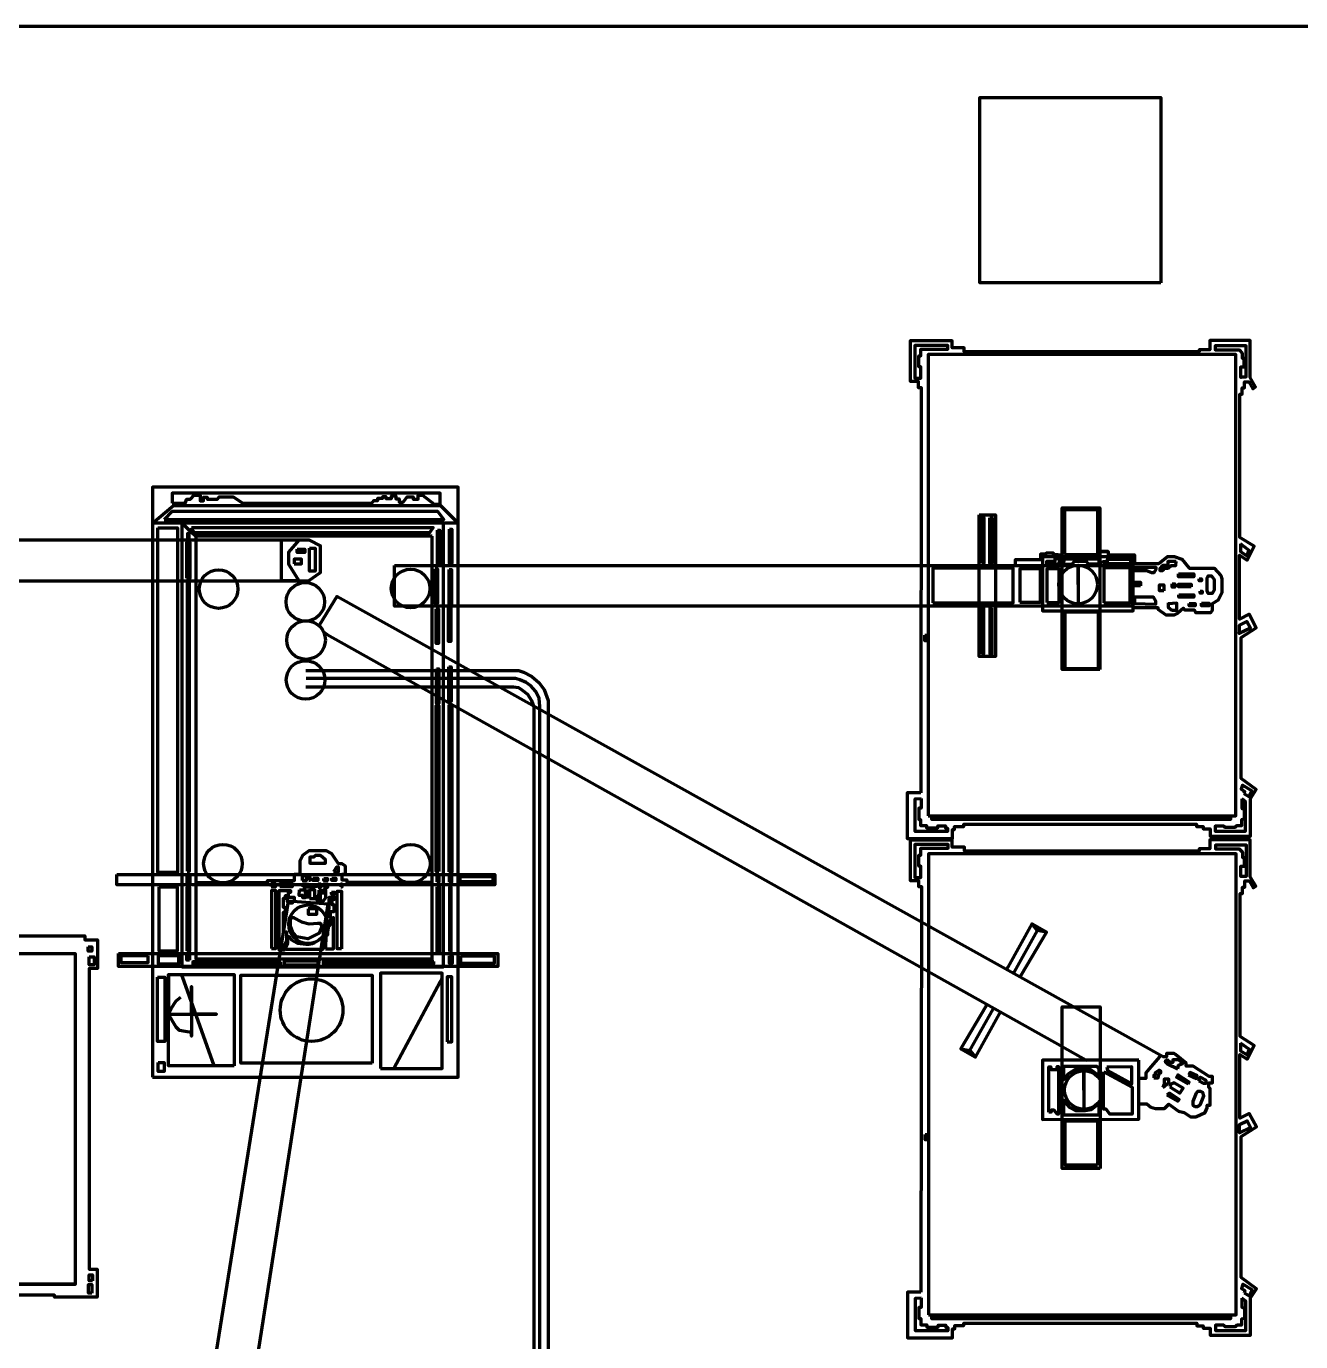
# Model space of a CAD drawing. Header units: millimetres. Extents: x 3191 to 879702, y -27549 to 222194.
# Drawn here: x 55075 to 63402, y 6317 to 14915 of the extents above; entities that cross this region are included whole.
import ezdxf

# ---------------------------------------------------------------- set-up
doc = ezdxf.new("R2010")
doc.units = ezdxf.units.MM
doc.header["$MEASUREMENT"] = 0

msp = doc.modelspace()

# ---------------------------------------------------------------- linework, layer by layer
at = {"lineweight": 211}
msp.add_lwpolyline([(46064.18765, 14914.80144), (75200.52179, 14914.80144), (75406.13696, 1109.80144), (46064.18765, 1163.30097)], close=True, dxfattribs=at)
at = {"layer": 'Defpoints', "lineweight": 211}
for points in [[(62489.0086, 13238.54349), (61306.36709, 13238.54349), (61306.36709, 14450.54725), (62489.0086, 14450.54725)], [(60968.41386, 9754.39988), (62978.56234, 9754.39988), (62978.56234, 12768.6324), (60968.41386, 12768.6324)], [(55900.2632, 8047.03231), (57896.13479, 8047.03231), (57896.13479, 11903.44319), (55900.2632, 11903.44319)], [(55976.14075, 11692.21984), (57802.39595, 11692.21984), (57763.58305, 11742.84931), (56026.13507, 11742.84931)], [(61301.35689, 11721.96039), (61406.98407, 11721.96039), (61406.98407, 10794.96345), (61301.35689, 10794.96345)], [(61318.96237, 11406.76379), (61334.98299, 11406.76379), (61334.98299, 11702.68655), (61318.96237, 11702.68655)], [(61370.52895, 11702.68655), (61386.55058, 11702.68655), (61386.55058, 11402.90452), (61370.52895, 11402.90452)], [(62090.79466, 10711.66766), (61842.81169, 10711.66766), (61842.81169, 11767.67951), (62090.79466, 11767.67951)], [(61858.12687, 11462.30444), (62076.74154, 11462.30444), (62076.74154, 11754.68672), (61858.12687, 11754.68672)], [(55934.34988, 11636.84742), (56063.49913, 11636.84742), (56063.49913, 9383.96512), (55934.34988, 9383.96512)], [(56091.96825, 8767.70653), (57800.90161, 8767.70653), (57800.90161, 11667.48205), (56091.96825, 11667.48205)], [(56155.25221, 11638.69008), (57734.47463, 11638.69008), (57709.60841, 11603.73601), (56173.12202, 11603.73601)], [(57762.41735, 11622.39509), (57777.51886, 11622.39509), (57777.51886, 11396.89461), (57762.41735, 11396.89461)], [(57840.78788, 11629.06555), (57855.8894, 11629.06555), (57855.8894, 11403.56507), (57840.78788, 11403.56507)], [(56121.46011, 11307.26912), (56144.41393, 11307.26912), (56144.41393, 11540.5386), (56121.46011, 11540.5386)], [(56127.19832, 11565.39514), (56139.31286, 11565.39514), (56139.31286, 11599.81184), (56127.19832, 11599.81184)], [(57726.61126, 11581.24107), (56183.15822, 11581.24107), (56183.15822, 8820.49087), (57726.61126, 8820.49087)], [(56845.11394, 11497.4504), (56895.4097, 11497.4504), (56895.4097, 11475.10516), (56845.11394, 11475.10516)], [(56926.14616, 11503.96797), (56962.47071, 11503.96797), (56962.47071, 11353.13713), (56926.14616, 11353.13713)], [(62306.53927, 11447.90118), (61714.54498, 11447.90118), (61714.54498, 11094.64589), (62306.53927, 11094.64589)], [(56825.55465, 11401.55189), (56872.12485, 11401.55189), (56872.12485, 11432.27671), (56825.55465, 11432.27671)], [(57481.66457, 11390.58892), (62304.05939, 11390.58892), (62304.05939, 11125.64404), (57481.66457, 11125.64404)], [(57747.31584, 11368.26524), (57762.41735, 11368.26524), (57762.41735, 11142.76477), (57747.31584, 11142.76477)], [(57837.95588, 11363.9373), (57853.0574, 11363.9373), (57853.0574, 11138.43682), (57837.95588, 11138.43682)], [(60998.91823, 11146.87039), (61522.60593, 11146.87039), (61522.60593, 11374.08436), (60998.91823, 11374.08436)], [(61567.90153, 11150.92124), (61701.57692, 11150.92124), (61701.57692, 11368.62645), (61567.90153, 11368.62645)], [(61744.13235, 11148.41918), (61823.73677, 11148.41918), (61823.73677, 11368.12593), (61744.13235, 11368.12593)], [(62117.02035, 11146.08742), (62288.89659, 11146.08742), (62288.89659, 11374.66847), (62117.02035, 11374.66847)], [(56125.25983, 9392.04918), (56141.21523, 9392.04918), (56141.21523, 11277.09642), (56125.25983, 11277.09642)], [(62356.24399, 11258.11991), (62312.08821, 11258.11991), (62312.08821, 11282.08133), (62356.24399, 11282.08133)], [(62507.95073, 11224.38493), (62478.93462, 11224.38493), (62478.93462, 11263.16453), (62507.95073, 11263.16453)], [(62562.84847, 11270.75586), (62580.19553, 11270.75586), (62580.19553, 11249.63191), (62562.84847, 11249.63191)], [(62685.85415, 11250.26275), (62603.53464, 11250.26275), (62603.53464, 11267.91839), (62685.85415, 11267.91839)], [(62604.48081, 11336.96518), (62704.46243, 11336.96518), (62704.46243, 11317.10239), (62604.48081, 11317.10239)], [(62739.78665, 11303.22969), (62753.6651, 11303.22969), (62753.6651, 11291.24898), (62739.78665, 11291.24898)], [(62606.6892, 11198.8716), (62703.83132, 11198.8716), (62703.83132, 11183.42311), (62606.6892, 11183.42311)], [(62744.83354, 11223.46386), (62759.02604, 11223.46386), (62759.02604, 11210.53715), (62744.83354, 11210.53715)], [(57753.36593, 11106.44992), (57768.46745, 11106.44992), (57768.46745, 10880.94944), (57753.36593, 10880.94944)], [(57833.24287, 11119.23824), (57848.34439, 11119.23824), (57848.34439, 10893.73776), (57833.24287, 10893.73776)], [(61315.45864, 10813.44165), (61332.48061, 10813.44165), (61332.48061, 11111.72213), (61315.45864, 11111.72213)], [(61386.55058, 11111.22161), (61371.03164, 11111.22161), (61371.03164, 10813.44165), (61386.55058, 10813.44165)], [(62673.86904, 11141.80604), (62712.34782, 11141.80604), (62712.34782, 11126.98786), (62673.86904, 11126.98786)], [(62753.98016, 11143.38235), (62804.12799, 11143.38235), (62804.12799, 11127.93334), (62753.98016, 11127.93334)], [(61862.15234, 10718.16502), (62080.79711, 10718.16502), (62080.79711, 11085.0764), (61862.15234, 11085.0764)], [(57754.87883, 10714.53354), (57769.98034, 10714.53354), (57769.98034, 10489.03307), (57754.87883, 10489.03307)], [(57836.07987, 10727.38034), (57851.18138, 10727.38034), (57851.18138, 10501.87987), (57836.07987, 10501.87987)], [(57769.90722, 9389.44172), (57753.83041, 9389.44172), (57753.83041, 10474.36549), (57769.90722, 10474.36549)], [(57836.17577, 9388.86081), (57857.01571, 9388.86081), (57857.01571, 10476.30943), (57836.17577, 10476.30943)], [(62945.44195, 9747.07538), (60989.41342, 9747.07538), (60989.41342, 9731.98099), (62945.44195, 9731.98099)], [(60969.54866, 6491.70806), (62979.69714, 6491.70806), (62979.69714, 9505.94058), (60969.54866, 9505.94058)], [(55666.61705, 9371.33888), (58135.37203, 9371.33888), (58135.37203, 9303.89801), (55666.61705, 9303.89801)], [(55942.23929, 9289.89772), (56061.61582, 9289.89772), (56061.61582, 8870.4223), (55942.23929, 8870.4223)], [(56124.06784, 9311.46663), (56145.51261, 9311.46663), (56145.51261, 9362.27731), (56124.06784, 9362.27731)], [(56124.44912, 8870.93788), (56142.66709, 8870.93788), (56142.66709, 9286.75184), (56124.44912, 9286.75184)], [(56674.1559, 9292.62616), (56704.50548, 9292.62616), (56704.50548, 9308.61567), (56674.1559, 9308.61567)], [(56730.75433, 9292.62616), (56815.2441, 9292.62616), (56815.2441, 9310.6655), (56730.75433, 9310.6655)], [(56878.40549, 9332.39484), (56904.65435, 9332.39484), (56904.65435, 9361.91386), (56878.40549, 9361.91386)], [(56882.18113, 9289.87176), (56919.35755, 9289.87176), (56919.35755, 9306.47601), (56882.18113, 9306.47601)], [(56921.88, 9333.62485), (56929.26271, 9333.62485), (56929.26271, 9353.71402), (56921.88, 9353.71402)], [(56929.00685, 9306.47601), (56976.14963, 9306.47601), (56976.14963, 9291.29491), (56929.00685, 9291.29491)], [(56946.89873, 9346.74418), (56980.53029, 9346.74418), (56980.53029, 9331.98467), (56946.89873, 9331.98467)], [(56982.63634, 9288.92265), (56999.72152, 9288.92265), (56999.72152, 9306.95057), (56982.63634, 9306.95057)], [(57016.64817, 9288.92265), (57044.49136, 9288.92265), (57044.49136, 9306.63437), (57016.64817, 9306.63437)], [(57019.90307, 9345.51418), (57043.69168, 9345.51418), (57043.69168, 9331.98467), (57019.90307, 9331.98467)], [(57071.9914, 9345.92435), (57096.59976, 9345.92435), (57096.59976, 9330.75467), (57071.9914, 9330.75467)], [(57130.23132, 9290.16615), (57139.25452, 9290.16615), (57139.25452, 9308.61567), (57130.23132, 9308.61567)], [(57757.24785, 9322.4406), (57772.47882, 9322.4406), (57772.47882, 9358.81212), (57757.24785, 9358.81212)], [(57758.93951, 9291.14382), (57775.01732, 9291.14382), (57775.01732, 8863.99088), (57758.93951, 8863.99088)], [(57837.63288, 9319.90272), (57854.55652, 9319.90272), (57854.55652, 9357.96633), (57837.63288, 9357.96633)], [(57839.32555, 8867.37404), (57850.32536, 8867.37404), (57850.32536, 9287.76066), (57839.32555, 9287.76066)], [(57910.40344, 9357.12002), (58122.79026, 9357.12002), (58122.79026, 9323.28639), (57910.40344, 9323.28639)], [(56676.278, 8886.81316), (56704.59879, 8886.81316), (56704.59879, 9265.793), (56676.278, 9265.793)], [(56906.71123, 9263.21929), (56918.94116, 9263.21929), (56918.94116, 9222.03992), (56906.71123, 9222.03992)], [(56925.05261, 9213.649), (56960.64674, 9213.649), (56960.64674, 9270.73689), (56925.05261, 9270.73689)], [(56976.22789, 9235.55177), (56985.88321, 9235.55177), (56985.88321, 9196.9461), (56976.22789, 9196.9461)], [(57068.71042, 9254.9073), (57087.98693, 9254.9073), (57087.98693, 9241.37779), (57068.71042, 9241.37779)], [(57133.92669, 8884.23945), (57106.8922, 8884.23945), (57106.8922, 9261.93269), (57133.92669, 9261.93269)], [(55479.96111, 8898.88317), (55503.29019, 8898.88317), (55503.29019, 8868.79251), (55479.96111, 8868.79251)], [(51727.33664, 6692.27627), (55395.82051, 6692.27627), (55395.82051, 8852.19397), (51727.33664, 8852.19397)], [(55485.22874, 8833.43553), (55517.58905, 8833.43553), (55517.58905, 8779.27233), (55485.22874, 8779.27233)], [(55676.61197, 8854.29271), (58155.36186, 8854.29271), (58155.36186, 8769.36734), (55676.61197, 8769.36734)], [(55871.82462, 8838.92926), (55691.95663, 8838.92926), (55691.95663, 8795.03703), (55871.82462, 8795.03703)], [(55938.48171, 8841.04451), (56069.67981, 8841.04451), (56069.67981, 8783.9317), (55938.48171, 8783.9317)], [(56140.7868, 8809.83392), (56122.7996, 8809.83392), (56122.7996, 8842.62134), (56140.7868, 8842.62134)], [(56738.62668, 8800.85371), (56163.0493, 8800.85371), (56163.0493, 8783.93118), (56738.62668, 8783.93118)], [(56981.44836, 8804.02658), (56758.72996, 8804.02658), (56758.72996, 8780.22923), (56981.44836, 8780.22923)], [(57736.76228, 8803.02815), (57014.24814, 8803.02815), (57014.24814, 8787.10406), (57736.76228, 8787.10406)], [(57839.92154, 8838.45938), (57857.37997, 8838.45938), (57857.37997, 8788.74994), (57839.92154, 8788.74994)], [(57913.98542, 8840.04608), (58131.94289, 8840.04608), (58131.94289, 8789.2785), (57913.98542, 8789.2785)], [(55931.58362, 8700.75157), (55980.52241, 8700.75157), (55980.52241, 8279.6313), (55931.58362, 8279.6313)], [(56433.72995, 8119.93756), (56003.94694, 8119.93756), (56003.94694, 8716.91333), (56433.72995, 8716.91333)], [(57333.80264, 8136.64834), (56476.44319, 8136.64834), (56476.44319, 8713.79198), (57333.80264, 8713.79198)], [(57388.24846, 8102.45281), (57793.04443, 8102.45281), (57793.04443, 8726.90465), (57388.24846, 8726.90465)], [(57825.08288, 8277.06901), (57854.70803, 8277.06901), (57854.70803, 8701.71625), (57825.08288, 8701.71625)], [(62091.92946, 7448.97583), (61843.94649, 7448.97583), (61843.94649, 8504.98768), (62091.92946, 8504.98768)], [(55935.67532, 8142.60365), (55976.29125, 8142.60365), (55976.29125, 8082.54849), (55935.67532, 8082.54849)], [(62343.86557, 8157.09743), (61715.67977, 8156.29244), (61715.67977, 7769.85429), (62343.86557, 7770.65929)], [(62075.36192, 7470.33447), (61863.57009, 7470.33447), (61863.57009, 7759.75363), (62075.36192, 7759.75363)], [(55507.92972, 6715.67279), (55485.61804, 6715.67279), (55485.61804, 6754.25145), (55507.92972, 6754.25145)], [(55504.0096, 6634.597), (55481.99994, 6634.597), (55481.99994, 6690.958), (55504.0096, 6690.958)], [(62946.57675, 6484.38356), (60990.54822, 6484.38356), (60990.54822, 6469.28916), (62946.57675, 6469.28916)]]:
    msp.add_lwpolyline(points, close=True, dxfattribs=at)
for points in [[(60919.04691, 9903.92585), (60831.88018, 9903.92585), (60831.88018, 9605.92107), (61126.95675, 9605.92107), (61126.95675, 9664.39992), (61140.3275, 9664.39992), (61140.3275, 9685.00622), (61200.49989, 9685.00622), (61200.49989, 9700.60061), (62721.65999, 9700.60061), (62721.65999, 9684.24299), (62764.39903, 9684.24299), (62764.39903, 9668.48452), (62810.29062, 9668.48452), (62810.29062, 9621.90955), (63073.5467, 9621.90955), (63073.5467, 9867.55019), (63111.39638, 9925.68116), (63013.30709, 9999.22065), (63013.30709, 10920.71041), (63111.83685, 10983.92287), (63064.97501, 11071.4036), (63002.86815, 11040.36175), (63002.86815, 11457.15598), (63052.0036, 11425.54975), (63097.73565, 11515.85289), (63005.14075, 11574.5498), (63005.14075, 12509.43666), (63020.01554, 12509.43666), (63020.01554, 12551.31178), (63035.28163, 12551.31178), (63035.28163, 12591.41276), (63064.03687, 12591.41276), (63090.66298, 12545.98886), (63106.99264, 12558.05472), (63071.49182, 12619.09326), (63071.49182, 12860.30454), (62808.06718, 12860.30454), (62808.06718, 12800.33038), (62738.4853, 12800.33038), (62738.4853, 12786.84501), (61203.91231, 12786.84501), (61203.91231, 12812.92012), (61124.53365, 12812.92012), (61124.53365, 12858.01795), (60849.84631, 12858.01795), (60849.84631, 12594.27982), (60902.95606, 12594.27982), (60902.95606, 12554.89015), (60922.37204, 12554.89015), (60919.04691, 9903.92585)], [(60919.07601, 12620.85182), (60919.07601, 12688.08605), (60906.90026, 12688.08605), (60906.90026, 12759.95681), (60919.07601, 12759.95681), (60919.07601, 12805.16576), (61096.50082, 12805.16576), (61096.50082, 12828.92936), (60880.22799, 12828.92936), (60880.22799, 12614.47647), (60919.65595, 12614.47647), (60919.07601, 12620.85182)], [(63018.26568, 12623.4167), (63046.25536, 12623.4167), (63046.25536, 12825.68847), (62844.49209, 12825.68847), (62844.49209, 12801.20628), (63000.18818, 12801.20628), (63020.59749, 12778.47227), (63020.59749, 12745.24611), (63031.09462, 12745.24611), (63031.09462, 12686.37163), (63008.93545, 12686.37163), (63008.93545, 12621.83831), (63014.58436, 12621.83831), (63018.26568, 12623.4167)], [(56091.96825, 11667.48205), (56183.15822, 11581.24107), (56091.96825, 11667.48205), (55900.2632, 11667.48205), (56037.00943, 11782.29367), (57781.6415, 11782.29367), (57889.64666, 11673.76395), (57896.13479, 11667.24431), (57796.30548, 11667.24431)], [(56028.52192, 11799.00997), (56113.23374, 11799.00997), (56124.73756, 11823.05491), (56147.7457, 11823.05491), (56171.79974, 11851.28159), (56189.57892, 11851.28159), (56210.49528, 11851.28159), (56210.49528, 11813.64593), (56233.50342, 11813.64593), (56233.50342, 11837.69088), (56256.51156, 11837.69088), (56256.51156, 11825.14566), (56286.84045, 11825.14566), (56286.84045, 11825.14566), (56324.4901, 11825.14566), (56335.99392, 11839.78187), (56426.9806, 11839.78187), (56488.68427, 11797.96447), (57331.61841, 11797.96447), (57345.21402, 11815.73693), (57372.40573, 11815.73693), (57372.40573, 11830.37289), (57403.78052, 11830.37289), (57403.78052, 11841.87262), (57403.78052, 11841.87262), (57423.65098, 11841.87262), (57423.65098, 11829.3274), (57461.30062, 11829.3274), (57461.30062, 11845.00886), (57488.49184, 11845.00886), (57488.49184, 11827.23665), (57510.45459, 11827.23665), (57510.45459, 11804.23696), (57536.59991, 11804.23696), (57563.79162, 11839.78187), (57602.48666, 11839.78187), (57602.48666, 11823.05491), (57634.90734, 11823.05491), (57634.90734, 11849.1906), (57664.19034, 11849.1906), (57740.53552, 11790.64649), (57779.23105, 11790.64649), (57779.23105, 11863.82681), (56028.52192, 11863.82681), (56028.52192, 11799.00997)], [(49181.41853, 11290.47026), (52765.36143, 11290.47026), (52765.36143, 11253.14758), (52790.67263, 11253.14758), (52790.67263, 11231.08286), (53117.56257, 11231.08286), (53117.56257, 11251.04618), (53130.70116, 11251.04618), (53130.70116, 11290.44746), (56918.13264, 11290.44746), (56996.41227, 11344.62893), (56996.41227, 11520.01792), (56924.881, 11556.44477), (53130.08082, 11556.44477), (53130.08082, 11608.82395), (52780.23968, 11608.82395), (52780.23968, 11556.41776), (49229.38675, 11556.41776)], [(56924.881, 11556.44477), (56855.5439, 11556.44477), (56787.14481, 11477.50492), (56787.14481, 11400.21324), (56846.97697, 11304.72213), (56855.92109, 11290.44746), (56742.65991, 11290.44746), (56742.65991, 11350.34385), (56742.65991, 11556.44477)], [(63008.1137, 11531.04749), (63008.1137, 11481.34948), (63051.26312, 11454.15652), (63066.27235, 11488.85099), (63008.1137, 11531.04749)], [(61817.33535, 11461.08897), (61786.67875, 11461.08897), (61786.67875, 11471.63875), (61739.43764, 11471.63875), (61739.43764, 11463.6009), (61701.2428, 11463.6009), (61701.2428, 11427.93187), (61536.40211, 11427.93187), (61536.40211, 11390.58892)], [(61817.33535, 11461.08897), (61842.81169, 11461.08897)], [(62108.02023, 11482.70669), (62145.20969, 11482.70669), (62090.79466, 11482.70669), (62145.20969, 11482.70669), (62145.20969, 11459.59729), (62317.08594, 11459.59729), (62317.08594, 11404.33597), (62474.89109, 11404.33597), (62531.68015, 11448.54492), (62575.90617, 11448.54492), (62625.65969, 11430.96197), (62673.40348, 11372.68613), (62837.74149, 11372.68613), (62880.96114, 11325.46318), (62886.99233, 11304.36312), (62886.99233, 11212.42862), (62863.37228, 11163.19582), (62824.17208, 11140.08642), (62824.17208, 11096.38007), (62812.11071, 11080.30385), (62716.62313, 11080.30385), (62709.0849, 11097.88681), (62644.25492, 11097.88681), (62636.71569, 11112.45577), (62598.52086, 11078.29452), (62573.39276, 11065.73489), (62523.63924, 11065.73489), (62470.87063, 11101.90599), (62470.87063, 11112.95836), (62306.53927, 11112.95836)], [(61741.60991, 11401.18491), (61825.5378, 11401.18491), (61825.5378, 11433.83889), (61796.38924, 11433.83889), (61796.38924, 11415.75386), (61741.60991, 11415.75386), (61741.60991, 11401.18491)], [(61852.67663, 11400.18024), (61909.96838, 11400.18024), (61924.54316, 11418.76786), (62000.43014, 11418.76786), (62013.49687, 11402.18957), (62084.86072, 11402.18957), (62084.86072, 11431.82956), (61853.68199, 11431.82956), (61852.67663, 11400.18024)], [(61947.77107, 11266.4667), (61947.77107, 11392.51696), (61947.77107, 11140.41644)], [(62110.99418, 11403.69683), (62291.9167, 11403.69683), (62291.9167, 11428.81556), (62138.13201, 11428.81556), (62138.13201, 11414.74868), (62109.48613, 11414.74868), (62110.99418, 11403.69683)], [(62318.72944, 11374.48363), (62318.72944, 11358.40429), (62393.79467, 11358.40429), (62426.91151, 11344.53159), (62444.25857, 11344.53159), (62458.45107, 11367.23186), (62458.45107, 11377.63626), (62318.72944, 11377.63626), (62318.72944, 11374.48363)], [(62588.07991, 11417.67701), (62535.09358, 11417.67701), (62535.09358, 11390.56296), (62500.0834, 11390.56296), (62481.79118, 11370.06933), (62481.79118, 11356.82746), (62501.02957, 11356.82746), (62514.27691, 11372.9068), (62536.3548, 11372.9068), (62554.96308, 11390.24728), (62586.81869, 11390.24728), (62588.07991, 11417.67701)], [(62790.26359, 11224.657), (62790.26359, 11310.41344), (62798.77909, 11323.6553), (62820.54193, 11323.6553), (62837.88899, 11299.69388), (62837.88899, 11229.70162), (62824.01054, 11208.57766), (62798.46404, 11208.57766), (62790.26359, 11224.657)], [(62343.86557, 7770.65929), (62343.86557, 7872.60128), (62397.95058, 7872.60128), (62423.97869, 7849.95605), (62453.86271, 7840.31956), (62511.70229, 7840.31956), (62540.14047, 7868.7472), (62603.7634, 7824.41987), (62639.91339, 7814.30156), (62681.36513, 7786.83809), (62717.51511, 7786.83809), (62777.76476, 7816.22886), (62790.2967, 7846.58328), (62790.2967, 7862.96531), (62810.54046, 7862.96531), (62810.54046, 7960.29229), (62810.54046, 7972.3379), (62801.38281, 7979.56474), (62801.38281, 8007.99239), (62825.48246, 8007.99239), (62825.48246, 8051.35555), (62815.8422, 8051.35555), (62805.23871, 8051.35555), (62699.68143, 8118.81045), (62653.89117, 8118.81045), (62653.89117, 8137.60108), (62583.51965, 8194.93767), (62576.05365, 8201.02074), (62524.71584, 8201.02074), (62524.71584, 8178.55564), (62503.50786, 8178.55564), (57103.29717, 11188.8078), (56991.52007, 11003.55825), (56987.30506, 10996.57266)], [(62317.38494, 11181.47089), (62317.38494, 11142.06097), (62455.52929, 11138.59266), (62455.52929, 11158.1403), (62439.44445, 11184.30835), (62317.38494, 11184.30835), (62317.38494, 11181.47089)], [(62535.64041, 11146.78991), (62535.64041, 11118.41471), (62560.24174, 11097.60592), (62592.09736, 11097.60592), (62592.09736, 11144.2676), (62535.64041, 11139.85382)], [(63002.36747, 10957.84048), (63002.36747, 11000.13044), (63051.1367, 11024.21232), (63074.05239, 10980.74739), (63001.19254, 10945.50567), (63002.36747, 10957.84048)], [(57040.5, 10940), (57027.72223, 10947.90701), (57018.15194, 10953.8292), (57040.5, 10940), (61833.22553, 8252.89419), (61843.94649, 8246.88335)], [(60946.34026, 10934.58415), (60956.73806, 10934.58415), (60956.73806, 10898.78532), (60946.34026, 10898.78532), (60946.34026, 10934.58415)], [(56901.03624, 10704.90602), (58243.71297, 10704.90602), (58292.0658, 10704.90602), (58323.06054, 10692.50371), (58378.0255, 10663.99871), (58423.07126, 10625.57944), (58458.19983, 10580.13685), (58485.8885, 10507.8419), (58485.8885, 4820.44233), (58485.8885, 4792.2286), (58496.31238, 4758.52893), (58512.54873, 4732.23211), (58537.89857, 4702.71206), (58575.79239, 4679.72311), (58607.15335, 4674.49833), (58676.92988, 4674.49833), (62087.00498, 4674.49833)], [(56901.72354, 10596.3626), (58230.52684, 10596.3626), (58257.77704, 10596.3626), (58290.55073, 10592.08901), (58313.12227, 10578.68619), (58349.27126, 10549.676), (58375.74687, 10508.95976), (58390.17315, 10467.05609), (58390.17315, 4799.88951), (58390.17315, 4786.55938), (58393.66785, 4754.87423), (58411.48649, 4701.60926), (58447.98063, 4657.07944), (58471.31773, 4627.43374), (58494.60668, 4610.05431), (58536.3554, 4584.95012), (58581.00082, 4568.96528), (58636.66713, 4568.96528), (62087.00498, 4568.96528)], [(62087.00498, 4674.49833), (62087.00498, 4623.00231), (58641.21034, 4623.00231), (58610.83668, 4623.00231), (58548.06459, 4638.34436), (58504.86702, 4670.05599), (58460.31892, 4721.33447), (58438.04437, 4771.26353), (58431.10916, 4801.8708), (58431.10916, 10468.80841), (58426.48167, 10522.37192), (58401.84622, 10568.33787), (58371.53377, 10602.99184), (58340.0494, 10625.42524), (58300.52612, 10642.66811), (58271.88827, 10652.37781), (56902.58442, 10652.37781)], [(63031.1207, 9899.41602), (63063.57131, 9879.87928), (63083.85319, 9917.84684), (63022.63932, 9955.07712), (63013.7897, 9927.79953), (63036.65222, 9913.79235), (63031.1207, 9899.41602)], [(60921.70681, 9867.17843), (60921.70681, 9803.40367), (60906.56815, 9803.40367), (60906.56815, 9730.62118), (60918.46296, 9730.62118), (60918.46296, 9690.62664), (60957.75145, 9690.62664), (60957.75145, 9674.77316), (61031.64275, 9674.77316), (61031.64275, 9688.46466), (61082.10464, 9688.46466), (61082.10464, 9672.61118), (61094.71986, 9672.61118), (61094.71986, 9651.35276), (60883.13974, 9651.35276), (60883.13974, 9864.29579), (60921.70681, 9867.17843)], [(63017.47704, 9864.7662), (63017.47704, 9805.0506), (63033.70235, 9798.78377), (63033.70235, 9731.69542), (63014.52717, 9727.2723), (63014.52717, 9688.8468), (62983.18126, 9688.8468), (62972.8557, 9677.7882), (62907.95549, 9677.7882), (62899.4741, 9687.74089), (62843.79174, 9687.74089), (62843.79174, 9653.09106), (63042.18172, 9653.09106), (63042.18172, 9845.50879), (63017.47704, 9864.7662)], [(60920.18171, 6641.23403), (60833.01498, 6641.23403), (60833.01498, 6343.22925), (61128.09155, 6343.22925), (61128.09155, 6401.70809), (61141.4623, 6401.70809), (61141.4623, 6422.3144), (61201.63469, 6422.3144), (61201.63469, 6437.90879), (62722.79478, 6437.90879), (62722.79478, 6421.55116), (62765.53383, 6421.55116), (62765.53383, 6405.7927), (62811.42542, 6405.7927), (62811.42542, 6359.21772), (63074.6815, 6359.21772), (63074.6815, 6604.85836), (63112.53117, 6662.98934), (63014.44188, 6736.52883), (63014.44188, 7658.01858), (63112.97165, 7721.23104), (63066.10981, 7808.71177), (63004.00295, 7777.66992), (63004.00295, 8194.46415), (63053.13839, 8162.85793), (63098.87045, 8253.16107), (63006.27555, 8311.85798), (63006.27555, 9246.74484), (63021.15034, 9246.74484), (63021.15034, 9288.61995), (63036.41643, 9288.61995), (63036.41643, 9328.72093), (63065.17167, 9328.72093), (63091.79778, 9283.29704), (63108.12743, 9295.3629), (63072.62662, 9356.40144), (63072.62662, 9597.61272), (62809.20198, 9597.61272), (62809.20198, 9537.63856), (62739.6201, 9537.63856), (62739.6201, 9524.15318), (61205.04711, 9524.15318), (61205.04711, 9550.2283), (61125.66844, 9550.2283), (61125.66844, 9595.32613), (60850.98111, 9595.32613), (60850.98111, 9331.588), (60904.09086, 9331.588), (60904.09086, 9292.19833), (60923.50684, 9292.19833), (60920.18171, 6641.23403)], [(60920.21081, 9358.15999), (60920.21081, 9425.39423), (60908.03506, 9425.39423), (60908.03506, 9497.26499), (60920.21081, 9497.26499), (60920.21081, 9542.47393), (61097.63562, 9542.47393), (61097.63562, 9566.23754), (60881.36279, 9566.23754), (60881.36279, 9351.78464), (60920.79075, 9351.78464), (60920.21081, 9358.15999)], [(63019.40048, 9360.72488), (63047.39016, 9360.72488), (63047.39016, 9562.99664), (62845.62688, 9562.99664), (62845.62688, 9538.51446), (63001.32298, 9538.51446), (63021.73228, 9515.78044), (63021.73228, 9482.55429), (63032.22942, 9482.55429), (63032.22942, 9423.67981), (63010.07025, 9423.67981), (63010.07025, 9359.14649), (63015.71916, 9359.14649), (63019.40048, 9360.72488)], [(56464.25338, 9371.33888), (56863.62904, 9371.33888), (56863.62904, 9462.18942), (56881.65236, 9496.93426), (56923.49039, 9527.81879), (57030.98315, 9527.81879), (57068.96025, 9507.8724), (57112.72974, 9443.52962), (57136.54545, 9443.52962), (57159.07385, 9427.44406), (57159.07385, 9371.33888)], [(56938.93909, 9444.81674), (57029.05269, 9444.81674), (57029.05269, 9466.04972), (56996.22482, 9495.00384), (56963.39795, 9495.00384), (56954.38679, 9484.0657), (56926.70916, 9484.0657), (56926.70916, 9444.17292), (56949.23756, 9444.17292)], [(57082.47649, 9388.8384), (57114.01705, 9388.8384), (57114.01705, 9418.43581), (57101.78712, 9418.43581), (57082.47649, 9388.8384)], [(56863.62904, 9371.33888), (56825.00878, 9371.33888), (56825.00878, 9328.99923), (56649.28767, 9328.99923), (56649.28767, 9315.48738), (56183.15822, 9315.48738)], [(57159.07385, 9371.33888), (57136.54545, 9371.33888), (57136.54545, 9336.72036), (57170.01647, 9336.72036), (57170.01647, 9321.2781), (57726.61126, 9321.2781)], [(56729.95666, 9266.2904), (56800.35427, 9266.2904), (56800.35427, 9252.53244), (56786.11662, 9252.53244), (56786.11662, 9231.1842), (56766.02537, 9231.1842), (56766.02537, 9212.99844), (56754.16067, 9212.99844), (56754.16067, 9156.38459), (56766.97455, 9156.38459), (56766.97455, 9122.63195), (56753.20547, 9122.63195), (56753.20547, 8995.91485), (56774.46763, 8995.91485), (56774.46763, 8936.15603), (56760.62028, 8905.37534), (56760.62028, 8876.84282), (56726.2633, 8876.84282), (56726.2633, 9266.48978), (56739.24575, 9266.48978)], [(56787.06579, 9221.85404), (56824.87433, 9221.85404), (56824.87433, 9202.71917), (56812.06045, 9183.74266), (56788.33103, 9183.74266), (56781.52926, 9191.64967), (56781.52926, 9221.69568), (56787.06579, 9221.85404)], [(56860.03401, 9269.7883), (56897.36796, 9269.7883), (56897.36796, 9218.07681), (56882.0226, 9218.07681), (56882.0226, 9232.78387), (56858.61024, 9232.78387), (56860.03401, 9269.7883)], [(56986.11598, 9269.15539), (56986.11598, 9244.80249), (56994.65858, 9244.80249), (56994.65858, 9197.67715), (57017.43882, 9197.67715), (57031.20288, 9220.92362), (57031.20288, 9269.94614), (57016.48964, 9269.94614), (57016.48964, 9249.23029), (57001.14529, 9249.23029), (57001.14529, 9269.47158), (56986.11598, 9269.47158)], [(57047.06196, 9096.88134), (57062.41836, 9096.88134), (57062.41836, 9129.37282), (57086.47587, 9129.37282), (57086.47587, 9173.12124), (57073.42319, 9173.12124), (57073.42319, 9208.68227), (57090.05887, 9208.68227), (57090.05887, 9221.21853), (57051.15767, 9221.21853), (57051.15767, 9147.79326), (57045.01511, 9121.44193), (57045.01511, 9096.88134), (57047.06196, 9096.88134)], [(56069.34021, 4712.10755), (56348.5756, 4690.15335), (57048.21743, 9177.22686), (56785.09199, 9195.65551), (56069.34021, 4712.10755)], [(56917.04782, 9145.49058), (56917.04782, 9112.48716), (56972.84156, 9112.48716), (56972.84156, 9145.74655), (56917.04782, 9145.49058)], [(56823.07832, 9088.55534), (56872.7295, 9060.92468), (56922.63653, 9047.62103), (56978.94197, 9053.24975), (56997.36865, 9053.24975), (57006.07077, 9027.66581), (56987.6431, 8988.2668), (56914.95783, 8950.65853), (56841.50499, 8962.42689), (56815.39962, 8992.6162), (56800.55594, 9032.52663), (56800.55594, 9074.74027), (56810.02564, 9090.09011), (56820.32039, 9090.09011), (56823.07832, 9090.09011), (56823.07832, 9088.55534)], [(57029.87243, 8884.39677), (57082.08317, 8884.39677), (57082.08317, 9089.57869), (57057.25708, 9070.1349), (57057.25708, 9036.36409), (57048.55496, 9033.29454), (57041.90069, 8997.98844), (57041.90069, 8973.68382), (57032.68785, 8973.68382), (57029.87243, 8884.39677)], [(61740.2945, 8993.55441), (61645.61763, 9048.76224), (61488.31617, 8765.33058), (61480.96449, 8752.08405)], [(61645.61763, 9048.76224), (61740.2945, 8993.55441), (61573.30662, 8711.20321), (61568.46898, 8703.02348)], [(61740.2945, 8993.55441), (61681.14755, 9004.66389), (61645.61763, 9048.76224)], [(54895.3194, 8968.85831), (55457.47586, 8968.85831), (55457.47586, 8944.78578), (55540.25591, 8944.78578), (55540.25591, 8757.4703), (55486.07257, 8757.4703), (55486.07257, 6790.57572), (55538.30739, 6790.57572), (55538.30739, 6608.58835), (55258.80293, 6608.58835), (55258.80293, 6622.1812), (54796.97827, 6622.1812)], [(56781.50518, 8966.61274), (56781.50518, 8922.60368), (56770.30871, 8898.43717), (56770.30871, 8881.90198), (57015.62876, 8881.90198), (57022.2449, 8960.50738), (57008.47757, 8960.50738)], [(56781.50518, 8966.61274), (56790.41199, 8966.61274), (56806.95335, 8943.71777), (56847.92548, 8922.60368), (56900.34793, 8915.73509), (56920.96092, 8915.73509), (56942.5572, 8919.07722), (56958.24771, 8925.36067), (56958.24771, 8927.01321)], [(61681.14755, 9004.66389), (61530.08296, 8734.98135), (61525.6342, 8727.03937)], [(56003.94694, 8716.91333), (56003.94694, 8458.21267), (56318.59991, 8458.21267), (56153.4281, 8458.21267), (56153.4281, 8638.42747), (56153.4281, 8314.97841), (56153.4281, 8337.89571), (56113.82857, 8344.14593), (56074.74978, 8351.95896), (56053.90803, 8372.79267), (56035.15025, 8405.08581), (56004.291, 8458.21267), (56021.08216, 8494.15169), (56054.42877, 8545.19496), (56083.60742, 8568.63354)], [(56433.72995, 8119.93756), (56303.36291, 8119.93756), (56095.07079, 8702.49247), (56089.91462, 8716.91333)], [(57388.24846, 8102.45281), (57475.62329, 8102.45281), (57779.11804, 8670.23567), (57789.21183, 8686.86381), (57793.04443, 8693.1775)], [(61276.5133, 8176.02918), (61181.83643, 8231.23702), (61348.82431, 8513.58821), (61353.66196, 8521.76794)], [(61181.83643, 8231.23702), (61276.5133, 8176.02918), (61433.81476, 8459.46084), (61441.16644, 8472.70738)], [(61240.98338, 8220.12754), (61392.04798, 8489.81007), (61396.49673, 8497.75205)], [(63009.2485, 8268.35567), (63009.2485, 8218.65766), (63052.39792, 8191.46469), (63067.40715, 8226.15917), (63009.2485, 8268.35567)], [(61181.83643, 8231.23702), (61240.98338, 8220.12754), (61276.5133, 8176.02918)], [(61843.94649, 8246.88335), (61998.73747, 8160.23177), (62005.112, 8156.66333)], [(62479.76741, 8179.25397), (62484.68687, 8184.91178), (62487.10869, 8187.69707), (62479.76741, 8179.25397), (62411.20522, 8100.40163), (62389.4881, 8075.4251), (62389.4881, 8037.8141), (62343.86557, 8037.8141)], [(61755.97398, 7818.1494), (61755.97398, 8112.70301), (61768.88921, 8112.70301), (61768.88921, 8095.48869), (61810.98409, 8095.48869), (61810.98409, 8116.05034), (61819.59391, 8116.05034), (61819.59391, 7804.7606), (61813.3761, 7804.7606), (61791.37145, 7831.06053), (61772.71601, 7831.06053), (61772.71601, 7818.1494), (61755.97398, 7818.1494)], [(62084.42425, 8062.95776), (62084.42425, 8100.54058), (62071.49097, 8115.87433), (61852.52713, 8115.87433), (61852.52713, 8031.38839), (61857.64024, 8031.38839), (61882.00278, 8066.86687), (61930.12684, 8099.03747), (62026.97598, 8099.03747), (62084.12325, 8056.64419), (62084.42425, 8062.95776)], [(61985.62001, 7962.19366), (61985.62001, 8088.24392), (61985.62001, 7836.1434)], [(62135.55538, 8112.26636), (62139.16446, 8089.11542), (62299.77801, 8001.92389), (62299.77801, 8114.07061), (62135.55538, 8112.26636)], [(62443.74083, 8041.71958), (62470.73217, 8041.71958), (62476.99814, 8069.66488), (62488.56686, 8075.44677), (62488.56686, 8085.56508), (62478.44498, 8092.31011), (62452.41687, 8074.48312), (62452.41687, 8059.54656), (62443.25822, 8059.54656), (62443.74083, 8041.71958)], [(62598.46166, 8101.46477), (62603.7634, 8125.55547), (62631.71997, 8135.19196), (62604.24602, 8158.80136), (62566.16758, 8158.80136), (62566.16758, 8142.41933), (62548.33389, 8142.41933), (62530.01859, 8159.28318), (62517.00403, 8147.7194), (62532.42866, 8134.22831), (62598.46166, 8101.46477)], [(62115.37584, 8080.63365), (62300.35193, 7980.51334), (62300.35193, 7804.02437), (62155.37873, 7804.02437), (62130.71518, 7836.1955), (62114.47383, 7836.1955), (62114.47383, 8080.63365)], [(62502.54464, 7978.11979), (62541.10369, 8012.32881), (62541.10369, 8033.52856), (62534.83772, 8033.52856), (62509.29222, 8033.52856), (62509.29222, 7999.80137), (62502.54464, 7978.11979)], [(62547.36966, 7982.45569), (62613.40367, 7940.538), (62634.61165, 7974.74702), (62574.84361, 8009.91968), (62552.67241, 8000.76502), (62547.36966, 7982.45569)], [(62666.42312, 8002.21049), (62674.61754, 8013.29246), (62600.39011, 8060.51021), (62589.78562, 8047.01965), (62666.42312, 8002.21049)], [(62668.83318, 8060.99204), (62720.88941, 8037.86498), (62726.67276, 8054.72832), (62677.99184, 8076.89224), (62668.83318, 8060.99204)], [(62737.27726, 8021.48295), (62745.95329, 8045.09235), (62783.54912, 8026.78302), (62783.54912, 8004.61962), (62768.60711, 8004.61962), (62737.27726, 8021.48295)], [(62527.60853, 7930.41969), (62599.9075, 7889.94696), (62608.10192, 7901.02892), (62545.92382, 7941.01983), (62527.60853, 7930.41969)], [(62719.92518, 7942.4653), (62697.27136, 7886.09236), (62697.27136, 7866.33808), (62710.76753, 7853.81064), (62731.01128, 7853.81064), (62747.39913, 7868.7472), (62769.57134, 7923.67415), (62763.30537, 7946.8012), (62749.8092, 7952.5831), (62728.11961, 7952.5831), (62719.92518, 7942.4653)], [(62086.03464, 7800.9356), (62086.03464, 7865.01047), (62073.64919, 7865.01047), (62032.358, 7833.47744), (61995.00799, 7825.22205), (61935.69849, 7825.22205), (61894.59492, 7848.1113), (61865.1283, 7880.56955), (61865.1283, 7892.95213), (61852.60037, 7892.95213)], [(61852.60037, 7892.74445), (61852.60037, 7800.9356), (62086.03464, 7800.9356)], [(63003.50227, 7695.14866), (63003.50227, 7737.43862), (63052.27149, 7761.5205), (63075.18719, 7718.05557), (63002.32734, 7682.81385), (63003.50227, 7695.14866)], [(60947.47506, 7671.89232), (60957.87286, 7671.89232), (60957.87286, 7636.0935), (60947.47506, 7636.0935), (60947.47506, 7671.89232)], [(55395.82051, 6692.27627), (54962.99591, 6692.27627)], [(63032.2555, 6636.72419), (63064.70611, 6617.18746), (63084.98799, 6655.15502), (63023.77412, 6692.3853), (63014.9245, 6665.1077), (63037.78702, 6651.10053), (63032.2555, 6636.72419)], [(60922.84161, 6604.48661), (60922.84161, 6540.71185), (60907.70295, 6540.71185), (60907.70295, 6467.92936), (60919.59776, 6467.92936), (60919.59776, 6427.93482), (60958.88625, 6427.93482), (60958.88625, 6412.08134), (61032.77755, 6412.08134), (61032.77755, 6425.77284), (61083.23944, 6425.77284), (61083.23944, 6409.91936), (61095.85466, 6409.91936), (61095.85466, 6388.66093), (60884.27453, 6388.66093), (60884.27453, 6601.60397), (60922.84161, 6604.48661)], [(63018.61184, 6602.07437), (63018.61184, 6542.35877), (63034.83714, 6536.09194), (63034.83714, 6469.0036), (63015.66197, 6464.58047), (63015.66197, 6426.15497), (62984.31606, 6426.15497), (62973.9905, 6415.09638), (62909.09029, 6415.09638), (62900.6089, 6425.04906), (62844.92654, 6425.04906), (62844.92654, 6390.39924), (63043.31652, 6390.39924), (63043.31652, 6582.81697), (63018.61184, 6602.07437)]]:
    msp.add_lwpolyline(points, dxfattribs=at)
for centre, radius in [((56331.42975, 11236.37403), 126.05026), ((57585.88024, 11240.44501), 126.05026), ((61947.77107, 11266.4667), 126.05026), ((56897.93203, 11152.69191), 126.05026), ((56902.7749, 10903.06694), 126.05026), ((56899.79006, 10642.30158), 126.05026), ((56359.67135, 9441.70412), 126.05026), ((57587.38615, 9441.70412), 126.05026), ((56915.46647, 9045.58147), 126.05026), ((56939.06349, 8484.49631), 204.8819), ((61985.62001, 7962.19366), 126.05026)]:
    msp.add_circle(centre, radius, dxfattribs=at)

doc.saveas('drawing.dxf')
